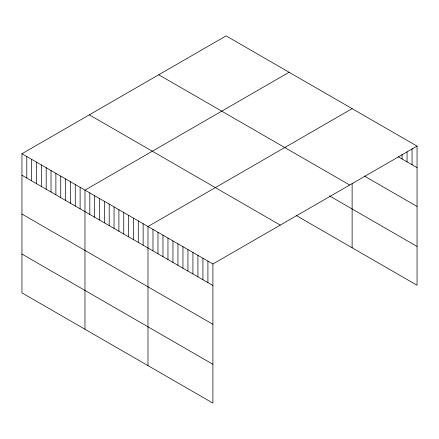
<?xml version="1.0" encoding="UTF-8"?>
<svg xmlns="http://www.w3.org/2000/svg" width="439" height="439" viewBox="0 0 439 439"><rect width="100%" height="100%" fill="white"/><g stroke="black" fill="none" stroke-linecap="round" stroke-linejoin="round"><path stroke-width="0.66" d="M21.95 153.743L212.91 263.993L212.91 403.117L21.95 292.868L21.95 153.743L226.09 35.883L417.05 146.132L417.05 285.257L296.111 215.434M289.109 72.265L84.968 190.125L84.968 329.25M352.122 108.647L147.981 226.508L147.981 365.632M212.91 263.993L417.05 146.132M398.184 156.739L417.05 167.632M364.332 176.012L417.05 206.451M158.726 74.778L349.685 185.028M329.502 195.898L417.05 246.444M89.315 114.848L280.274 225.097M21.95 175.243L212.91 285.493M21.95 214.056L212.91 324.306M21.95 254.049L212.91 364.299M412.056 148.623L412.056 164.746M407.063 151.784L407.063 161.865M402.069 154.276L402.069 158.984M352.122 183.562L352.122 247.772M207.916 261.106L207.916 282.606M202.922 258.225L202.922 279.725M197.929 255.344L197.929 276.839M192.93 252.458L192.93 273.958M187.936 249.577L187.936 271.072M182.942 246.691L182.942 268.191M177.949 243.81L177.949 265.304M172.955 240.923L172.955 262.423M167.961 238.042L167.961 259.542M162.968 235.156L162.968 256.656M157.974 232.275L157.974 253.775M152.975 229.388L152.975 250.888M143.136 223.709L143.136 245.209M138.29 220.91L138.29 242.41M133.44 218.112L133.44 239.612M128.594 215.313L128.594 236.813M123.749 212.514L123.749 234.014M118.898 209.716L118.898 231.216M114.052 206.917L114.052 228.417M109.201 204.119L109.201 225.619M104.356 201.32L104.356 222.82M99.51 198.521L99.51 220.021M94.659 195.723L94.659 217.223M89.814 192.924L89.814 214.424M80.117 187.327L80.117 208.827M75.272 184.528L75.272 206.028M70.427 181.73L70.427 203.23M65.576 178.931L65.576 200.431M60.73 176.132L60.73 197.632M55.885 173.334L55.885 194.834M51.034 170.535L51.034 192.035M46.188 167.736L46.188 189.236M41.337 164.938L41.337 186.438M36.492 162.139L36.492 183.639M31.646 159.341L31.646 180.841M26.795 156.542L26.795 178.042"/></g></svg>
